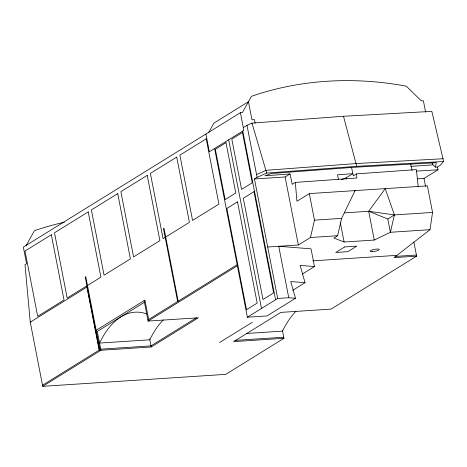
<?xml version="1.0" encoding="UTF-8"?>
<svg xmlns="http://www.w3.org/2000/svg" width="467" height="467" viewBox="0 0 467 467"><rect width="100%" height="100%" fill="white"/><g stroke="black" fill="none" stroke-linecap="round" stroke-linejoin="round"><path stroke-width="0.7" d="M413.873 242.005L416.622 256.144L394.002 257.621L430.002 229.694L432.553 212.438L427.393 185.884L309.312 193.595L296.93 201.265L295.331 182.416L356.87 178.003L356.519 173.882L416.389 169.591L418.222 186.788M243.301 127.625L246.985 125.343L251.982 123.119L343.484 116.271L431.829 111.374L443.65 161.506L440.083 165.388L437.445 167.017L435.437 167.145L436.301 162.714L355.305 167.204L271.409 173.485L264.935 175.808L290.036 173.928L292.231 184.337L295.331 182.416M267.684 247.008L298.349 245.006L310.467 237.505L314.472 220.15L309.312 193.595M430.002 229.694L390.4 232.28L374.26 240.05L344.097 242.017L333.928 238.012L337.612 235.73L341.616 218.375L355.06 190.612L354.208 191.768M374.26 240.05L368.667 211.282L385.222 188.639L394.405 214.925L390.4 232.28L387.82 219.005L368.667 211.282L344.249 212.876M26.059 245.724L34.418 230.698A385.73 325.552 58.2 0 1 64.434 222.204M208.574 132.727L213.939 123.078L248.444 101.713L251.952 119.78L254.468 119.616L255.157 123.171M425.595 112.121L423.382 100.738L421.374 100.872L406.296 86.173A385.73 325.552 58.2 0 0 251.462 96.284L242.408 112.565L240.394 112.693L23.35 247.107L26.578 263.703L24.996 264.678L30.262 322.154L42.736 386.32L225.724 374.365L283.936 338.312L282.348 330.128M214.598 148.5L247.393 317.21L277.684 298.454L254.457 178.972L257.095 177.343L266.692 173.064L356.73 166.322L443.65 161.506M30.262 322.154L86.897 287.082L99.156 350.139M254.457 178.972L285.127 176.97L290.036 173.928M96.179 330.292L144.91 300.112L148.675 319.475M144.443 302.26L97.294 331.459L100.948 350.268L42.736 386.32M341.359 179.567A8.663 1.903 -11 0 0 346.362 177.693L352.859 173.671L337.513 174.816L338.499 179.509M356.519 173.882L353.321 175.861L351.523 167.332M42.52 385.211L100.732 349.158L151.004 345.878L196.321 317.817M147.881 319.959L237.178 264.661M144.122 300.602L148.097 321.068L237.394 265.77M100.948 350.268L151.22 346.981L198.37 317.782L148.097 321.068M417.603 178.849L424.024 178.429L437.988 169.784L437.445 167.017M387.82 219.005L394.405 214.925L432.553 212.438M302.33 274.071L314.478 266.546L311.034 248.847L278.746 246.284L288.746 297.73L295.523 298.267L290.702 281.548L305.05 282.687L300.123 265.408L314.478 266.546M292.762 290.293L305.05 282.687M219.589 342.515L252.25 322.288M295.523 298.267L266.996 315.931L247.393 317.21M416.622 256.144L331.085 309.113L280.813 312.4L233.663 341.599L283.936 338.312M256.558 174.576L266.155 170.297L356.193 163.555L443.113 158.739M410.651 166.415L432.979 164.851L435.437 167.145M314.472 220.15L341.616 218.375M310.467 237.505L337.612 235.73M312.808 260.843L396.932 255.35M395.199 256.424L416.406 255.035M277.684 298.454L288.746 297.73M246.629 333.467L282.541 331.121A116.23 56.863 86.3 0 1 296.002 311.244M234.889 340.396L283.72 337.209M416.617 171.103L437.988 169.784M368.667 211.282L394.405 214.925M432.028 162.925L432.979 164.851M251.982 123.119L266.692 173.064M343.484 116.271L356.73 166.322M410.616 163.362L412.087 170.455M424.024 178.429L425.548 186.275M346.362 177.693L346.625 179.042M340.28 222.374L344.097 242.017M285.127 176.97L298.349 245.006M246.985 125.343L257.095 177.343M240.394 112.693L243.838 130.392L209.333 151.763L205.889 134.064M242.782 131.046L275.577 299.756M228.69 139.773L261.485 308.483M178.178 301.203L163.981 228.188L163.456 228.515L177.647 301.53M149.627 338.797L151.22 346.981M99.944 349.649L85.753 276.633L85.222 276.96L99.418 349.976M146.702 313.877A116.23 56.863 86.3 0 0 99.553 343.076L149.825 339.789A116.23 56.863 86.3 0 1 163.281 319.913M51.341 234.732L25.002 251.042L37.687 316.317L64.026 300.001L51.341 234.732M88.216 211.895L54.499 232.77L67.19 298.045L100.907 277.164L88.216 211.895M117.719 193.624L91.38 209.934L104.065 275.209L130.404 258.893L117.719 193.624M147.222 175.353L120.877 191.668L133.568 256.938L159.907 240.628L147.222 175.353M176.724 157.081L150.38 173.397L163.071 238.666L189.409 222.356L176.724 157.081M206.221 138.816L179.883 155.126L192.567 220.401L218.912 204.085L206.221 138.816M226.01 142.674L215.34 149.282L225.123 199.619L235.794 193.011L226.01 142.674M242.472 132.476L231.801 139.084L241.585 189.421L252.256 182.813L242.472 132.476M237.51 201.861L226.845 208.469L246.523 309.697L257.189 303.089L237.51 201.861M253.978 191.668L243.307 198.271L262.985 299.499L273.65 292.891L253.978 191.668M344.693 246.938L335.738 252.489L347.804 251.695L356.759 246.15L344.693 246.938M372.602 251.66A4.623 1.016 -11 0 0 379.245 249.471A4.623 1.016 -11 0 0 372.281 249.927A4.623 1.016 -11 0 0 372.602 251.66"/></g></svg>
